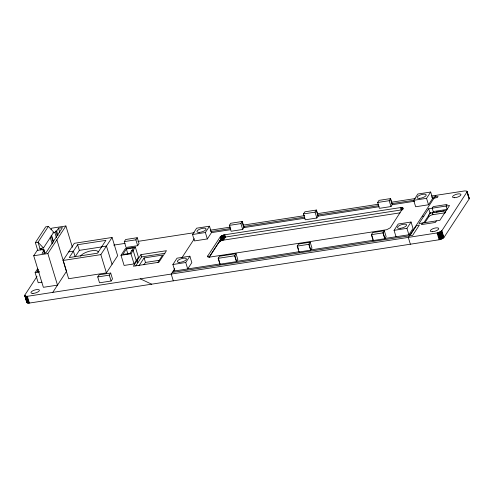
<?xml version="1.0" encoding="UTF-8"?>
<svg xmlns="http://www.w3.org/2000/svg" width="494" height="494" viewBox="0 0 494 494"><rect width="100%" height="100%" fill="white"/><g stroke="black" fill="none" stroke-linecap="round" stroke-linejoin="round"><path stroke-width="0.74" d="M469.004 198.008L469.244 198.804L443.927 237.515L441.969 238.83L439.135 239.763L29.418 303.063L27.306 302.89L26.793 302.402L24.756 295.196L36.994 276.486M26.824 301.958L26.793 302.402M207.746 255.985L208.036 256.942L210.191 257.028L386.771 229.698L390.346 227.771L402.993 208.079L402.32 207.597L400.418 207.597L223.831 234.928L220.262 236.854L207.746 255.985L208.091 257.108M209.166 257.368L220.948 239.108L224.523 237.182L402.357 209.771L401.671 207.517M219.07 242.227L221.337 238.682L220.645 236.422M219.459 241.801L221.608 238.46L220.923 236.206M219.731 241.585L221.929 238.244L221.244 235.99M220.052 241.368L222.294 238.034L221.608 235.78M220.417 241.152L222.695 237.83L222.01 235.576M220.818 240.955L223.127 237.645L222.442 235.391M221.25 240.763L223.584 237.472L222.893 235.218M221.701 240.59L224.048 237.318L223.362 235.064M222.17 240.436L224.523 237.182L223.831 234.928M222.646 240.306L223.578 240.109L225.455 236.99L224.77 234.736M37.84 250.717L35.37 242.64L45.695 226.851L48.363 226.443L53.766 232.217L43.441 248L39.965 248.538M48.363 226.443L38.038 242.227L35.37 242.64M72.402 247.278L65.893 225.993L47.856 253.564L57.508 285.124L43.373 287.31L33.722 255.75L37.229 250.378L43.836 249.359L44.954 253.014M50.975 229.37L51.759 228.172L65.893 225.993M43.836 249.359L42.941 250.73L43.867 250.582L44.763 253.521M52.883 232.828L54.853 232.52L55.748 231.155L56.674 231.013L58.496 228.222L62.435 227.611L45.985 252.767L42.046 253.373L43.867 250.582M41.99 282.179L38.223 282.759L35.123 272.614L37.606 268.816M38.39 269.526L36.859 271.873L39.094 271.527M63.078 260.462L74.298 243.307L112.07 237.472L117.652 255.731L106.432 272.886L68.66 278.721L63.078 260.462L100.844 254.626L112.07 237.472M77.632 244.728L69.234 257.565L97.509 253.2L105.907 240.362L77.632 244.728L79.361 250.365L75.162 256.787L73.433 251.15L68.685 251.884M52.759 292.386L66.523 271.342L56.872 239.775M97.726 276.936L99.103 274.831L110.693 273.04L112.484 278.906L111.107 281.006L99.522 282.796L97.726 276.936L109.316 275.146L110.693 273.04M124.278 241.615L125.655 239.51L137.239 237.719L139.036 243.585L137.659 245.691L126.069 247.475L124.278 241.615L135.862 239.825L137.239 237.719M121.005 255.305L125.377 248.618L135.337 247.08L138.444 257.226L134.072 263.907L124.105 265.451L121.005 255.305L130.966 253.762L135.337 247.08M126.353 249.038L122.808 254.459L129.99 253.348L133.534 247.926L126.353 249.038L127.903 254.107M140.969 254.638L133.399 266.21L158.889 262.277L166.459 250.699L140.969 254.638L141.661 256.892L135.77 265.896M138.987 265.747L144.1 257.93L162.637 255.071L157.919 262.283M143.908 264.846L145.477 262.444L159.568 260.264M174.851 270.922L172.888 264.5L177.019 258.183L189.875 256.195L191.839 262.623L187.714 268.94L185.744 262.512L189.875 256.195M192.506 234.508L196.637 228.191L209.499 226.203L211.463 232.631L207.332 238.942L194.469 240.93L192.506 234.508L205.368 232.52L209.499 226.203M174.777 268.643L171.22 274.084L173.289 280.851M181.86 257.819L194.364 238.707M229.321 225.388L230.698 223.282L242.282 221.491L244.073 227.357L242.696 229.457L231.112 231.248L229.321 225.388L240.905 223.597L242.282 221.491M209.271 256.96L220.948 239.108L220.262 236.854M218.187 258.325L219.564 256.219L236.027 253.675L237.824 259.541L236.447 261.647L219.978 264.191L218.187 258.325L234.656 255.781L236.027 253.675M219.978 264.191L218.36 258.066M303.47 213.933L304.847 211.827L316.438 210.036L318.229 215.897L316.852 218.002L305.261 219.793L303.47 213.933L315.061 212.142L316.438 210.036M297.221 246.117L298.598 244.011L310.183 242.221L311.973 248.081L310.596 250.186L299.012 251.977L297.221 246.117L308.806 244.326L310.183 242.221M299.012 251.977L299.185 251.718L236.62 261.382L234.823 255.522M377.626 202.478L379.003 200.373L390.587 198.582L392.378 204.442L391.001 206.548L379.417 208.338L377.626 202.478L389.21 200.688L390.587 198.582M371.371 234.662L372.748 232.557L384.332 230.766L386.129 236.626L384.752 238.732L373.161 240.522L371.371 234.662L382.955 232.872L384.332 230.766M373.161 240.522L373.334 240.257L310.769 249.927L308.978 244.061M396.034 236.756L394.07 230.328L398.201 224.01L411.057 222.028L413.021 228.45L408.896 234.767L406.926 228.339L411.057 222.028M392.088 203.59L426.55 198.347L430.682 192.03L432.645 198.458L428.514 204.775L415.652 206.758L413.688 200.336L417.819 194.019L430.682 192.03M435.844 195.365L408.31 237.46L410.378 244.221M428.706 208.715L418.998 223.554L439.851 220.336L449.559 205.498L428.706 208.715L430.083 213.229L423.753 222.905M422.475 223.016L421.438 224.597L435.344 222.448L436.375 220.867M424.846 222.788L428.928 216.551A3.341 1.161 -17 0 1 432.923 214.674L445.668 212.704M24.725 295.64L25.923 296.301L27.899 296.227L437.653 232.865L441.858 230.754L467.207 191.598L466.379 191.005L464.582 190.937L431.268 196.069M33.722 255.75L47.856 253.564M101.708 246.784L106.457 246.049L112.039 264.309M79.361 250.365L101.678 246.92M113.719 245.129L125.05 243.381M137.894 241.393L194.266 232.686M210.191 230.223L230.772 227.042M242.974 225.159L304.724 215.619M317.679 213.618L378.67 204.195M391.631 202.194L415.263 198.545M210.648 231.618L230.47 228.555M243.431 226.555L304.415 217.132M317.376 215.131L378.361 205.708M431.725 197.464L438.061 196.489L437.406 197.489L432.645 198.458M211.463 232.631L230.828 229.636M304.959 218.187L243.9 227.617L242.109 221.757M379.114 206.727L318.056 216.162L316.265 210.302M414.565 201.249L392.205 204.707L390.414 198.841M131.762 250.637L133.152 250.421L136.258 260.566L137.184 260.424L137.869 262.678M223.578 240.109L400.128 212.834M35.123 272.614L39.637 271.916M433.213 211.562L447.119 209.413L446.082 206.029L447.113 204.454L433.213 206.603L432.182 208.178L433.559 212.692L433.948 212.321M141.661 256.892L164.897 253.299M436.146 211.982L438.339 211.642M439.802 211.413L441.266 211.191M442.729 210.963L444.192 210.74M430.083 213.229L445.996 210.765M422.574 216.335L423.852 216.137M172.888 264.5L185.744 262.512M394.07 230.328L406.926 228.339M173.11 271.194L220.151 263.926M172.289 272.453L412.657 235.317L419.369 225.06L416.584 225.486L410.699 234.489L384.925 238.466L383.128 232.606M468.448 197.773L468.763 197.872L467.108 192.462M140.333 278.857L151.664 284.192M43.441 248L38.038 242.227L40.403 249.983M467.114 191.406L469.3 198.576M467.145 191.919L469.244 198.804M441.858 230.754L443.927 237.515M441.587 231.019L443.649 237.781M441.247 231.291L443.316 238.052M440.846 231.556L442.914 238.318M440.401 231.816L442.463 238.577M439.901 232.063L441.969 238.83M439.37 232.297L441.438 239.059M438.814 232.513L440.883 239.275M432.231 212.42L432.923 214.674M438.24 232.699L440.302 239.467M437.653 232.865L439.722 239.627M426.55 198.347L428.514 204.775M437.073 233.001L439.135 239.763M428.409 214.859L428.928 216.551M402.771 207.789L403.116 208.919M402.573 207.684L402.919 208.808M402.32 207.597L402.838 209.289M402.017 207.542L402.709 209.796M401.282 207.517L401.974 209.771M400.418 207.597L401.109 209.851M389.21 200.688L391.001 206.548M382.955 232.872L384.752 238.732M371.544 234.397L373.112 239.528M315.061 212.142L316.852 218.002M308.806 244.326L310.596 250.186M297.394 245.851L298.512 249.519M240.905 223.597L242.696 229.457M234.656 255.781L236.447 261.647M205.368 232.52L207.332 238.942M144.1 257.93L145.477 262.444M135.862 239.825L137.659 245.691M130.966 253.762L134.072 263.907M109.316 275.146L111.107 281.006M100.844 254.626L106.432 272.886M58.496 228.222L59.836 232.612M56.674 231.013L58.02 235.416M55.748 231.155L57.088 235.539M54.853 232.52L56.421 237.657M51.567 235.274L53.531 241.696M51.172 235.632L53.154 242.116M50.19 237.188L52.197 243.746M41.484 248.359L41.928 249.816M27.349 296.301L29.418 303.063M26.83 296.332L28.899 303.1M26.355 296.332L28.424 303.1M25.923 296.301L27.991 303.063M25.552 296.227L27.621 302.995M25.237 296.128L27.306 302.89M24.756 295.196L27.065 302.754M24.7 295.424L26.886 302.594M80.565 256.182A9.312 3.23 -17 0 1 90.118 251.038A9.312 3.23 -17 0 1 98.238 252.088M429.428 213.346A3.341 1.161 -17 0 1 429.786 213.167M430.169 213A3.341 1.161 -17 0 1 430.984 212.71M454.536 197.717A4.397 1.525 -17 0 0 460.976 194.692A4.397 1.525 -17 0 0 454.733 194.914A4.397 1.525 -17 0 0 454.536 197.717M432.299 231.711A4.397 1.525 -17 0 0 438.746 228.685A4.397 1.525 -17 0 0 432.497 228.907A4.397 1.525 -17 0 0 432.299 231.711M199.119 232.384A4.773 1.655 -17 0 0 206.115 229.099A4.773 1.655 -17 0 0 199.335 229.34A4.773 1.655 -17 0 0 199.119 232.384M179.026 262.376A4.773 1.655 -17 0 0 186.442 259.325A4.773 1.655 -17 0 0 180.242 259.103A4.773 1.655 -17 0 0 179.026 262.376M400.128 228.333A4.773 1.655 -17 0 0 406.618 224.881A4.773 1.655 -17 0 0 399.387 225.56A4.773 1.655 -17 0 0 400.128 228.333M419.363 198.366A4.773 1.655 -17 0 0 426.254 195.044A4.773 1.655 -17 0 0 419.369 195.383A4.773 1.655 -17 0 0 419.363 198.366M32.968 293.405A4.397 1.525 -17 0 0 39.409 290.379A4.397 1.525 -17 0 0 33.166 290.602A4.397 1.525 -17 0 0 32.968 293.405"/></g></svg>
